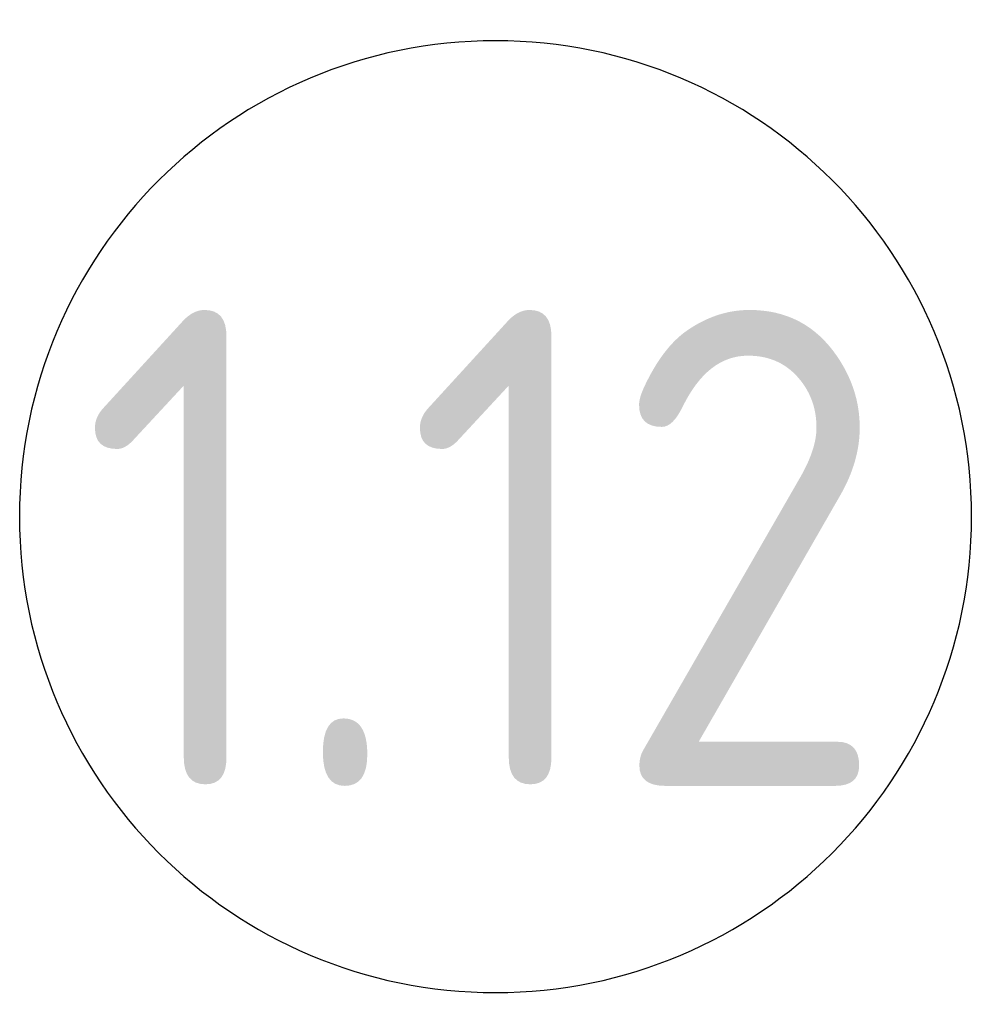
# Model space of a CAD drawing. Header units: millimetres. Extents: x 35144 to 233944, y -8553 to 29000.
# Drawn here: x 58357 to 58857, y 2809 to 3320 of the extents above; entities that cross this region are included whole.
import ezdxf

# ---------------------------------------------------------------- set-up
doc = ezdxf.new("R2010")
doc.units = ezdxf.units.MM
doc.layers.add('A-AREA-IDEN', color=7, linetype='Continuous', lineweight=9)
doc.styles.add('GOST Common_1', font='GOST_Common.ttf', dxfattribs={"width": 0.9, "height": 250})

# ---------------------------------------------------------------- blocks, each defined once
blk = doc.blocks.new('Марка_Помещения - Номер-25198446-План отделки стен 1 этажа в осях 17-23')
at = {"layer": 'A-AREA-IDEN'}
for start, end in [(360, 180), (180, 360)]:
    blk.add_arc((0, 0), 2.5, start, end, dxfattribs=at)

msp = doc.modelspace()

# ---------------------------------------------------------------- block references
at = {"layer": 'A-AREA-IDEN', "xscale": 99.99999999999993, "yscale": 99.99999999999993, "zscale": 99.99999999999993}
msp.add_blockref('Марка_Помещения - Номер-25198446-План отделки стен 1 этажа в осях 17-23', (58606.67, 3059.18), dxfattribs=at)

# ---------------------------------------------------------------- texts
at = {"layer": 'A-AREA-IDEN', "insert": (58388.63, 3167.74), "char_height": 250, "width": 548.3542, "attachment_point": 1, "style": 'GOST Common_1'}
msp.add_mtext('1.12', dxfattribs=at)

doc.saveas('drawing.dxf')
